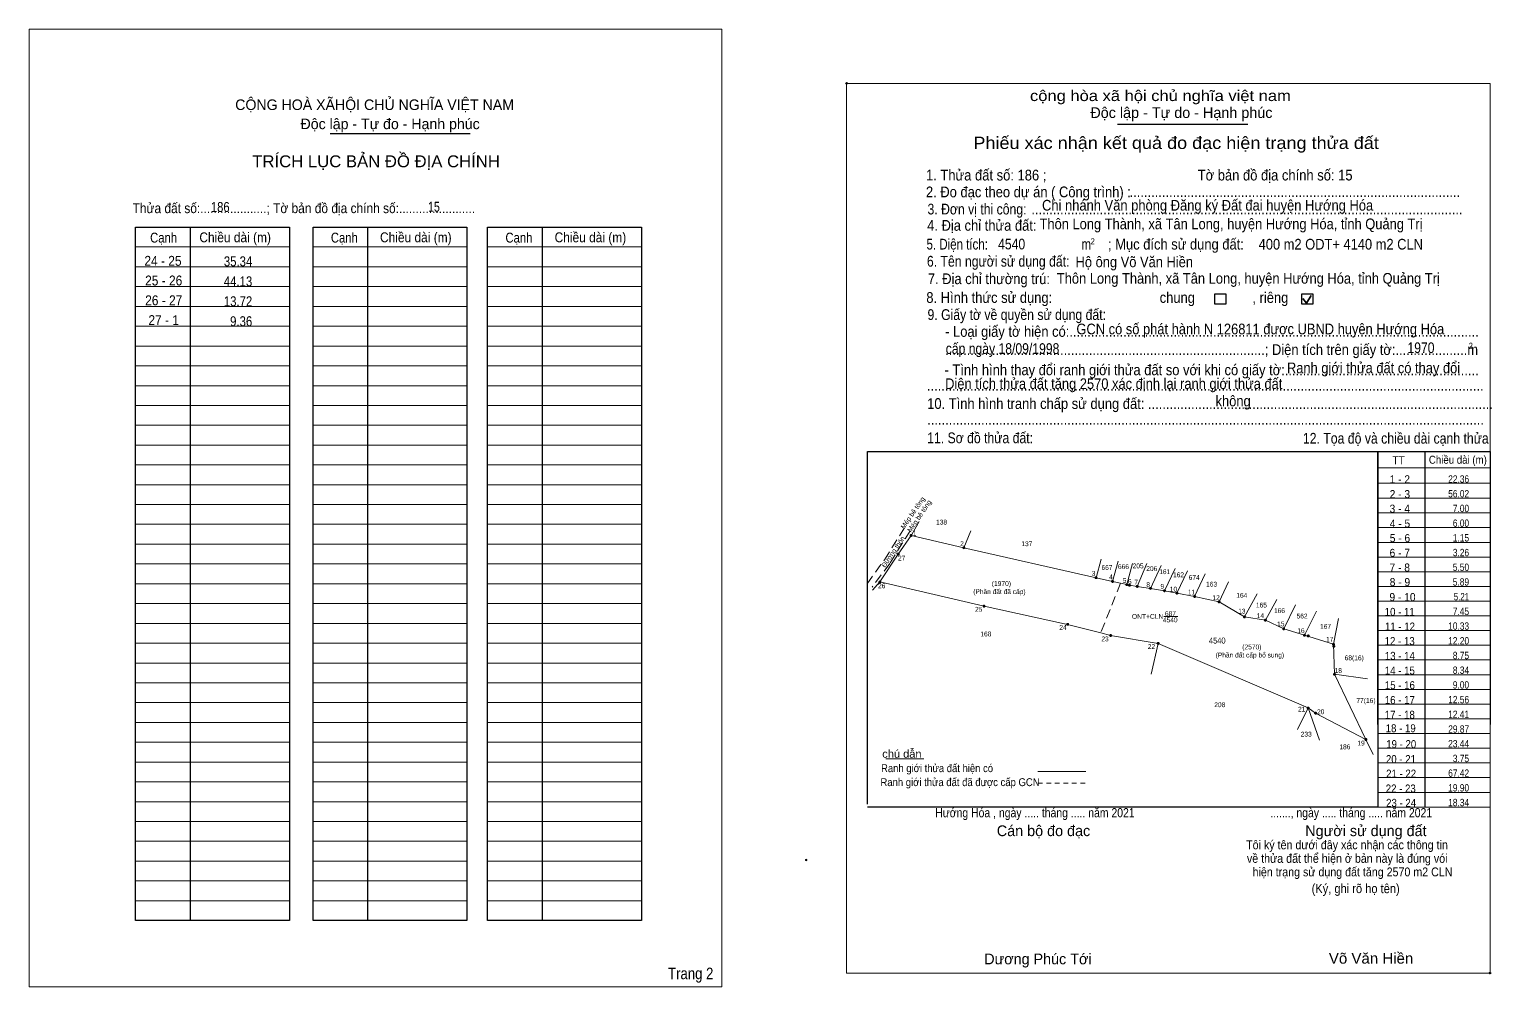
# Model space of a CAD drawing. Header units: metres. Extents: x 543450 to 544571, y 1834576 to 1834971.
# Drawn here: x 543450 to 544054, y 1834576 to 1834971 of the extents above; entities that cross this region are included whole.
import ezdxf
from ezdxf.enums import TextEntityAlignment as Align

# ---------------------------------------------------------------- set-up
doc = ezdxf.new("R2010")
doc.units = ezdxf.units.M
doc.header["$LTSCALE"] = 1.3
doc.header["$PDMODE"] = 32
doc.header["$PDSIZE"] = 0.65
doc.linetypes.add('MEDIUM_DASHED', pattern=[4.5, 3, -1.5])
doc.linetypes.add('SHORT_DASHED', pattern=[2.7, 1.5, -1.2])
for name, color, linetype, lineweight in [('1', 7, 'Continuous', 13), ('10', 7, 'Continuous', 13), ('13', 7, 'Continuous', 13), ('17', 7, 'Continuous', 13), ('2', 7, 'Continuous', 25), ('22', 7, 'MEDIUM_DASHED', 13), ('23', 7, 'Continuous', 13), ('30', 7, 'Continuous', 13), ('4', 7, 'Continuous', 13), ('6', 7, 'Continuous', 13), ('63', 7, 'Continuous', 13)]:
    doc.layers.add(name, color=color, linetype=linetype, lineweight=lineweight)

msp = doc.modelspace()

# ---------------------------------------------------------------- hatches: boundary and pattern name
at = {"layer": '10'}
for points in [[(543814.08, 1834762.26, 1), (543813.28, 1834762.26, 1)], [(543808.8, 1834754.53, 1), (543808, 1834754.53, 1)], [(543835.87, 1834757.23, 1), (543835.07, 1834757.23, 1)], [(543801.25, 1834743.08, 1), (543800.45, 1834743.08, 1)], [(543890.5, 1834744.85, 1), (543889.7, 1834744.85, 1)], [(543897.33, 1834743.3, 1), (543896.53, 1834743.3, 1)], [(543903.18, 1834741.97, 1), (543902.38, 1834741.97, 1)], [(543904.3, 1834741.72, 1), (543903.5, 1834741.72, 1)], [(543907.52, 1834741.24, 1), (543906.72, 1834741.24, 1)], [(543912.96, 1834740.43, 1), (543912.16, 1834740.43, 1)], [(543918.77, 1834739.45, 1), (543917.97, 1834739.45, 1)], [(543923.89, 1834738.49, 1), (543923.09, 1834738.49, 1)], [(543931.21, 1834737.11, 1), (543930.41, 1834737.11, 1)], [(543941.3, 1834734.89, 1), (543940.5, 1834734.89, 1)], [(543844.23, 1834733.07, 1), (543843.43, 1834733.07, 1)], [(543951.79, 1834728.66, 1), (543950.99, 1834728.66, 1)], [(543878.77, 1834725.57, 1), (543877.97, 1834725.57, 1)], [(543960.43, 1834727.29, 1), (543959.63, 1834727.29, 1)], [(543967.98, 1834723.74, 1), (543967.18, 1834723.74, 1)], [(543896.52, 1834720.97, 1), (543895.72, 1834720.97, 1)], [(543916.15, 1834717.68, 1), (543915.35, 1834717.68, 1)], [(543976.57, 1834721.06, 1), (543975.77, 1834721.06, 1)], [(543978.11, 1834720.8, 1), (543977.31, 1834720.8, 1)], [(543988.56, 1834717.32, 1), (543987.76, 1834717.32, 1)], [(543988.71, 1834716.5, 1), (543987.91, 1834716.5, 1)], [(543988.98, 1834704.92, 1), (543988.18, 1834704.92, 1)], [(543978.08, 1834691.02, 1), (543977.28, 1834691.02, 1)], [(543981.15, 1834688.87, 1), (543980.35, 1834688.87, 1)], [(544001.92, 1834678, 1), (544001.12, 1834678, 1)]]:
    msp.add_hatch(color=256, dxfattribs=at).paths.add_polyline_path(points)

# ---------------------------------------------------------------- linework, layer by layer
at = {"layer": '1'}
for p, q in [((543817.09, 1834768.02), (543814, 1834762.72)), ((543835.47, 1834757.23), (543838.34, 1834764.14)), ((543892.18, 1834752.46), (543890.1, 1834744.85)), ((543899.22, 1834751.71), (543896.93, 1834743.3)), ((543905.15, 1834750.64), (543902.78, 1834741.97)), ((543911.06, 1834750.76), (543907.12, 1834741.24)), ((543912.56, 1834740.43), (543916.93, 1834749.92)), ((543918.37, 1834739.45), (543922.78, 1834748.66)), ((543923.49, 1834738.49), (543927.87, 1834747.64)), ((543930.81, 1834737.11), (543935.1, 1834746.39)), ((543940.9, 1834734.89), (543944.85, 1834743.07)), ((543951.39, 1834728.66), (543956.58, 1834738.21)), ((543960.03, 1834727.29), (543964.69, 1834735.88)), ((543967.58, 1834723.74), (543972.43, 1834733.61)), ((543976.17, 1834721.06), (543981.09, 1834730.98)), ((543988.16, 1834717.32), (543990.15, 1834727.93)), ((543912.8, 1834705.02), (543915.75, 1834717.68)), ((543988.58, 1834704.92), (544002.24, 1834703.05)), ((543973.32, 1834682.11), (543977.68, 1834691.02)), ((543977.68, 1834691.02), (543982.33, 1834677.72))]:
    msp.add_line(p, q, dxfattribs=at)
at = {"layer": '10'}
for p, q in [((543813.68, 1834762.26), (543808.4, 1834754.53)), ((543835.47, 1834757.23), (543813.68, 1834762.26)), ((543808.4, 1834754.53), (543800.85, 1834743.08)), ((543890.1, 1834744.85), (543835.47, 1834757.23)), ((543800.85, 1834743.08), (543843.83, 1834733.07)), ((543896.93, 1834743.3), (543890.1, 1834744.85)), ((543900.2, 1834742.56), (543896.93, 1834743.3)), ((543902.78, 1834741.97), (543900.2, 1834742.56)), ((543903.9, 1834741.72), (543902.78, 1834741.97)), ((543907.12, 1834741.24), (543903.9, 1834741.72)), ((543912.56, 1834740.43), (543907.12, 1834741.24)), ((543918.37, 1834739.45), (543912.56, 1834740.43)), ((543923.49, 1834738.49), (543918.37, 1834739.45)), ((543930.81, 1834737.11), (543923.49, 1834738.49)), ((543940.9, 1834734.89), (543930.81, 1834737.11)), ((543951.39, 1834728.66), (543940.9, 1834734.89)), ((543843.83, 1834733.07), (543878.37, 1834725.57)), ((543878.37, 1834725.57), (543892.01, 1834722.04)), ((543960.03, 1834727.29), (543951.39, 1834728.66)), ((543967.58, 1834723.74), (543960.03, 1834727.29)), ((543976.17, 1834721.06), (543967.58, 1834723.74)), ((543892.01, 1834722.04), (543896.12, 1834720.97)), ((543896.12, 1834720.97), (543915.75, 1834717.68)), ((543915.75, 1834717.68), (543977.68, 1834691.02)), ((543988.16, 1834717.32), (543976.17, 1834721.06)), ((543988.58, 1834704.92), (543988.16, 1834717.32)), ((544001.52, 1834678), (543988.58, 1834704.92)), ((543977.68, 1834691.02), (543980.75, 1834688.87)), ((543980.75, 1834688.87), (544001.52, 1834678))]:
    msp.add_line(p, q, dxfattribs=at)
at = {"layer": '10', "linetype": 'MEDIUM_DASHED'}
msp.add_line((543900.2, 1834742.56), (543892.01, 1834722.04), dxfattribs=at)
at = {"layer": '10'}
msp.add_lwpolyline([(543940.9, 1834734.89), (543940.9, 1834734.89), (543940.91, 1834734.89)], dxfattribs=at)
at = {"layer": '10', "linetype": 'MEDIUM_DASHED'}
for centre in [(543813.68, 1834762.26), (543808.4, 1834754.53), (543835.47, 1834757.23), (543800.85, 1834743.08), (543890.1, 1834744.85), (543896.93, 1834743.3), (543902.78, 1834741.97), (543903.9, 1834741.72), (543907.12, 1834741.24), (543912.56, 1834740.43), (543918.37, 1834739.45), (543923.49, 1834738.49), (543930.81, 1834737.11), (543940.9, 1834734.89), (543843.83, 1834733.07), (543951.39, 1834728.66), (543878.37, 1834725.57), (543960.03, 1834727.29), (543967.58, 1834723.74), (543896.12, 1834720.97), (543915.75, 1834717.68), (543976.17, 1834721.06), (543977.71, 1834720.8), (543988.16, 1834717.32), (543988.31, 1834716.5), (543988.58, 1834704.92), (543977.68, 1834691.02), (543980.75, 1834688.87), (544001.52, 1834678)]:
    msp.add_circle(centre, 0.4, dxfattribs=at)
at = {"layer": '10'}
for p in [(543930.81, 1834737.11), (543878.37, 1834725.57), (544001.52, 1834678)]:
    msp.add_point(p, dxfattribs=at)
at = {"layer": '13'}
msp.add_line((543918.09, 1834728.75), (543923.82, 1834728.75), dxfattribs=at)
at = {"layer": '17'}
msp.add_line((543803.26, 1834670.03), (543818.93, 1834670.03), dxfattribs=at)
at = {"layer": '2'}
for p, q in [((543898.99, 1834932.19), (543952.73, 1834932.19)), ((543795.72, 1834796.91), (544006.52, 1834796.91)), ((543795.72, 1834651.29), (543795.72, 1834796.91)), ((544006.52, 1834796.91), (544006.52, 1834650.1)), ((544006.52, 1834650.1), (543795.72, 1834650.1))]:
    msp.add_line(p, q, dxfattribs=at)
at = {"layer": '2', "lineweight": 35}
for p, q in [((543975.55, 1834860.16), (543977.06, 1834858.19)), ((543977.06, 1834858.19), (543978.9, 1834861.48))]:
    msp.add_line(p, q, dxfattribs=at)
at = {"layer": '2', "lineweight": 13}
msp.add_lwpolyline([(543787.07, 1834949.04), (544052.8, 1834949.04), (544052.8, 1834581.5), (543787.07, 1834581.5)], close=True, dxfattribs=at)
at = {"layer": '2'}
for points in [[(543939.12, 1834862.05), (543943.68, 1834862.05), (543943.68, 1834857.8), (543939.12, 1834857.8)], [(543975.02, 1834862.05), (543979.59, 1834862.05), (543979.59, 1834857.8), (543975.02, 1834857.8)]]:
    msp.add_lwpolyline(points, close=True, dxfattribs=at)
for p in [(543787.07, 1834949.04), (544052.8, 1834581.5)]:
    msp.add_point(p, dxfattribs=at)
at = {"layer": '22'}
for points in [[(543795.52, 1834742.37), (543802.7, 1834752.22), (543811.07, 1834765.58)], [(543813.28, 1834764.21), (543804.92, 1834750.64), (543797.57, 1834740.93)]]:
    msp.add_lwpolyline(points, dxfattribs=at)
at = {"layer": '23'}
for p, q in [((543813.68, 1834762.26), (543814, 1834762.72)), ((543800.75, 1834742.93), (543800.85, 1834743.08))]:
    msp.add_line(p, q, dxfattribs=at)
at = {"layer": '30', "lineweight": 25}
for p, q in [((543573.79, 1834928.37), (543631.63, 1834928.37)), ((543515.96, 1834889.65), (543515.96, 1834603.2)), ((543589.23, 1834889.65), (543589.23, 1834603.2)), ((543661.35, 1834889.65), (543661.35, 1834603.2)), ((544006.52, 1834684.22), (544006.52, 1834796.91)), ((544025.86, 1834796.91), (544025.86, 1834650.1))]:
    msp.add_line(p, q, dxfattribs=at)
at = {"layer": '30'}
for p, q in [((543493.45, 1834881.46), (543557.01, 1834881.46)), ((543566.72, 1834881.46), (543630.28, 1834881.46)), ((543638.84, 1834881.46), (543702.4, 1834881.46)), ((543493.45, 1834873.28), (543557.01, 1834873.28)), ((543566.72, 1834873.28), (543630.28, 1834873.28)), ((543638.84, 1834873.28), (543702.4, 1834873.28)), ((543493.45, 1834865.09), (543557.01, 1834865.09)), ((543566.72, 1834865.09), (543630.28, 1834865.09)), ((543638.84, 1834865.09), (543702.4, 1834865.09)), ((543493.45, 1834856.91), (543557.01, 1834856.91)), ((543566.72, 1834856.91), (543630.28, 1834856.91)), ((543638.84, 1834856.91), (543702.4, 1834856.91)), ((543493.45, 1834848.73), (543557.01, 1834848.73)), ((543566.72, 1834848.73), (543630.28, 1834848.73)), ((543638.84, 1834848.73), (543702.4, 1834848.73)), ((543493.45, 1834840.54), (543557.01, 1834840.54)), ((543566.72, 1834840.54), (543630.28, 1834840.54)), ((543638.84, 1834840.54), (543702.4, 1834840.54)), ((543493.45, 1834832.36), (543557.01, 1834832.36)), ((543566.72, 1834832.36), (543630.28, 1834832.36)), ((543638.84, 1834832.36), (543702.4, 1834832.36)), ((543493.45, 1834824.17), (543557.01, 1834824.17)), ((543566.72, 1834824.17), (543630.28, 1834824.17)), ((543638.84, 1834824.17), (543702.4, 1834824.17)), ((543493.45, 1834815.99), (543557.01, 1834815.99)), ((543566.72, 1834815.99), (543630.28, 1834815.99)), ((543638.84, 1834815.99), (543702.4, 1834815.99)), ((543493.45, 1834807.81), (543557.01, 1834807.81)), ((543566.72, 1834807.81), (543630.28, 1834807.81)), ((543638.84, 1834807.81), (543702.4, 1834807.81)), ((543493.45, 1834799.62), (543557.01, 1834799.62)), ((543566.72, 1834799.62), (543630.28, 1834799.62)), ((543638.84, 1834799.62), (543702.4, 1834799.62)), ((543493.45, 1834791.44), (543557.01, 1834791.44)), ((543566.72, 1834791.44), (543630.28, 1834791.44)), ((543638.84, 1834791.44), (543702.4, 1834791.44)), ((544006.52, 1834790.28), (544052.8, 1834790.28)), ((543493.45, 1834783.25), (543557.01, 1834783.25)), ((543566.72, 1834783.25), (543630.28, 1834783.25)), ((543638.84, 1834783.25), (543702.4, 1834783.25)), ((544006.52, 1834783.84), (544052.8, 1834783.84)), ((544006.4, 1834777.65), (544052.68, 1834777.65)), ((543493.45, 1834775.07), (543557.01, 1834775.07)), ((543566.72, 1834775.07), (543630.28, 1834775.07)), ((543638.84, 1834775.07), (543702.4, 1834775.07)), ((544006.52, 1834771.61), (544052.8, 1834771.61)), ((543493.45, 1834766.89), (543557.01, 1834766.89)), ((543566.72, 1834766.89), (543630.28, 1834766.89)), ((543638.84, 1834766.89), (543702.4, 1834766.89)), ((544006.52, 1834765.52), (544052.8, 1834765.52)), ((544006.52, 1834759.45), (544052.8, 1834759.45)), ((543493.45, 1834758.7), (543557.01, 1834758.7)), ((543566.72, 1834758.7), (543630.28, 1834758.7)), ((543638.84, 1834758.7), (543702.4, 1834758.7)), ((544006.52, 1834753.37), (544052.8, 1834753.37)), ((543493.45, 1834750.52), (543557.01, 1834750.52)), ((543566.72, 1834750.52), (543630.28, 1834750.52)), ((543638.84, 1834750.52), (543702.4, 1834750.52)), ((544006.52, 1834747.3), (544052.8, 1834747.3)), ((543493.45, 1834742.33), (543557.01, 1834742.33)), ((543566.72, 1834742.33), (543630.28, 1834742.33)), ((543638.84, 1834742.33), (543702.4, 1834742.33)), ((544006.52, 1834741.22), (544052.8, 1834741.22)), ((544006.52, 1834735.15), (544052.8, 1834735.15)), ((543493.45, 1834734.15), (543557.01, 1834734.15)), ((543566.72, 1834734.15), (543630.28, 1834734.15)), ((543638.84, 1834734.15), (543702.4, 1834734.15)), ((544006.52, 1834729.07), (544052.8, 1834729.07)), ((543493.45, 1834725.96), (543557.01, 1834725.96)), ((543566.72, 1834725.96), (543630.28, 1834725.96)), ((543638.84, 1834725.96), (543702.4, 1834725.96)), ((544006.52, 1834723), (544052.8, 1834723)), ((543493.45, 1834717.78), (543557.01, 1834717.78)), ((543566.72, 1834717.78), (543630.28, 1834717.78)), ((543638.84, 1834717.78), (543702.4, 1834717.78)), ((544006.52, 1834716.92), (544052.8, 1834716.92)), ((544006.52, 1834710.85), (544052.8, 1834710.85)), ((543493.45, 1834709.6), (543557.01, 1834709.6)), ((543566.72, 1834709.6), (543630.28, 1834709.6)), ((543638.84, 1834709.6), (543702.4, 1834709.6)), ((544006.52, 1834704.77), (544052.8, 1834704.77)), ((543493.45, 1834701.41), (543557.01, 1834701.41)), ((543566.72, 1834701.41), (543630.28, 1834701.41)), ((543638.84, 1834701.41), (543702.4, 1834701.41)), ((544006.52, 1834698.7), (544052.8, 1834698.7)), ((543493.45, 1834693.23), (543557.01, 1834693.23)), ((543566.72, 1834693.23), (543630.28, 1834693.23)), ((543638.84, 1834693.23), (543702.4, 1834693.23)), ((544006.52, 1834692.62), (544052.8, 1834692.62)), ((544006.52, 1834686.55), (544052.8, 1834686.55)), ((543493.45, 1834685.04), (543557.01, 1834685.04)), ((543566.72, 1834685.04), (543630.28, 1834685.04)), ((543638.84, 1834685.04), (543702.4, 1834685.04)), ((544006.52, 1834680.47), (544052.8, 1834680.47)), ((543493.45, 1834676.86), (543557.01, 1834676.86)), ((543566.72, 1834676.86), (543630.28, 1834676.86)), ((543638.84, 1834676.86), (543702.4, 1834676.86)), ((544006.52, 1834674.4), (544052.8, 1834674.4)), ((544006.52, 1834674.37), (544052.8, 1834674.37)), ((543493.45, 1834668.68), (543557.01, 1834668.68)), ((543566.72, 1834668.68), (543630.28, 1834668.68)), ((543638.84, 1834668.68), (543702.4, 1834668.68)), ((544006.52, 1834668.32), (544052.8, 1834668.32)), ((544006.52, 1834662.25), (544052.8, 1834662.25)), ((543493.45, 1834660.49), (543557.01, 1834660.49)), ((543566.72, 1834660.49), (543630.28, 1834660.49)), ((543638.84, 1834660.49), (543702.4, 1834660.49)), ((543493.45, 1834652.31), (543557.01, 1834652.31)), ((543566.72, 1834652.31), (543630.28, 1834652.31)), ((543638.84, 1834652.31), (543702.4, 1834652.31)), ((544006.52, 1834656.17), (544052.8, 1834656.17)), ((543493.45, 1834644.12), (543557.01, 1834644.12)), ((543566.72, 1834644.12), (543630.28, 1834644.12)), ((543638.84, 1834644.12), (543702.4, 1834644.12)), ((544006.52, 1834650.1), (544052.8, 1834650.1)), ((543493.45, 1834635.94), (543557.01, 1834635.94)), ((543566.72, 1834635.94), (543630.28, 1834635.94)), ((543638.84, 1834635.94), (543702.4, 1834635.94)), ((543493.45, 1834627.75), (543557.01, 1834627.75)), ((543566.72, 1834627.75), (543630.28, 1834627.75)), ((543638.84, 1834627.75), (543702.4, 1834627.75)), ((543493.45, 1834619.57), (543557.01, 1834619.57)), ((543566.72, 1834619.57), (543630.28, 1834619.57)), ((543638.84, 1834619.57), (543702.4, 1834619.57)), ((543493.45, 1834611.39), (543557.01, 1834611.39)), ((543566.72, 1834611.39), (543630.28, 1834611.39)), ((543638.84, 1834611.39), (543702.4, 1834611.39))]:
    msp.add_line(p, q, dxfattribs=at)
at = {"layer": '30', "lineweight": 25}
for points in [[(543493.45, 1834889.65), (543557.01, 1834889.65), (543557.01, 1834603.2), (543493.45, 1834603.2)], [(543566.72, 1834889.65), (543630.28, 1834889.65), (543630.28, 1834603.2), (543566.72, 1834603.2)], [(543638.84, 1834889.65), (543702.4, 1834889.65), (543702.4, 1834603.2), (543638.84, 1834603.2)]]:
    msp.add_lwpolyline(points, close=True, dxfattribs=at)
msp.add_lwpolyline([(544006.52, 1834796.91), (544052.8, 1834796.91), (544052.8, 1834684.22)], dxfattribs=at)
at = {"layer": '4'}
msp.add_lwpolyline([(543449.54, 1834971.42), (543735.54, 1834971.42), (543735.54, 1834575.85), (543449.54, 1834575.85)], close=True, dxfattribs=at)
at = {"layer": '6'}
msp.add_line((543866.09, 1834664.73), (543885.88, 1834664.73), dxfattribs=at)
at = {"layer": '6', "linetype": 'SHORT_DASHED'}
msp.add_line((543866.09, 1834659.9), (543885.88, 1834659.9), dxfattribs=at)
at = {"layer": '6'}
msp.add_point((543770.38, 1834628.26), dxfattribs=at)
at = {"layer": '63'}
for p, q in [((543800.84, 1834743.08), (543797.84, 1834739.75)), ((544001.52, 1834678), (544004.52, 1834671.77))]:
    msp.add_line(p, q, dxfattribs=at)

# ---------------------------------------------------------------- texts
at = {"layer": '1'}
for s, height, width, p in [('138', 2, 0.85, (543826.3, 1834766.8)), ('137', 2, 0.85, (543861.52, 1834757.87)), ('667', 2, 0.85, (543894.61, 1834748.06)), ('666', 2, 0.85, (543901.4, 1834748.42)), ('205', 2, 0.85, (543907.465, 1834748.72)), ('206', 2, 0.85, (543913.1, 1834747.6)), ('161', 2, 0.8, (543918.445, 1834746.31)), ('162', 2, 0.85, (543924.15, 1834745.03)), ('674', 2, 0.85, (543930.625, 1834743.91)), ('163', 2, 0.85, (543937.82, 1834741.17)), ('164', 2, 0.85, (543950.275, 1834736.54)), ('165', 2, 0.85, (543958.385, 1834732.53)), ('166', 2, 0.85, (543965.85, 1834730.24)), ('562', 2, 0.85, (543975.17, 1834727.99)), ('4540', 2, 0.85, (543920.73, 1834726.41)), ('167', 2, 0.85, (543984.9, 1834723.73)), ('4540', 2.5, 0.85, (543940.145, 1834717.63)), ('68(16)', 2, 0.9, (543996.715, 1834710.73)), ('77(16)', 2, 0.9, (544001.565, 1834693.08))]:
    msp.add_text(s, height=height, dxfattribs=dict(at, width=width)).set_placement(p, align=Align.CENTER)
at = {"layer": '10'}
for s, width, p in [('186', 0.85, (543524.54, 1834895.95)), ('15', 0.8, (543614.24, 1834896.03))]:
    msp.add_text(s, height=4.09, dxfattribs=dict(at, width=width)).set_placement(p)
for s, height, width, p in [('24 - 25', 4.095, 0.9, (543504.76, 1834873.69)), ('25 - 26', 4.095, 0.9, (543505.065, 1834865.57)), ('26 - 27', 4.095, 0.9, (543505.08, 1834857.39)), ('27 - 1', 4.095, 0.9, (543505.055, 1834849.2)), ('1 - 2', 3.314, 0.95, (544015.54, 1834783.84)), ('2 - 3', 3.314, 0.95, (544015.57, 1834777.71)), ('3 - 4', 3.314, 0.95, (544015.52, 1834771.69)), ('4 - 5', 3.314, 0.95, (544015.605, 1834765.57)), ('5 - 6', 3.314, 0.95, (544015.605, 1834759.54)), ('6 - 7', 3.314, 0.95, (544015.53, 1834753.46)), ('7 - 8', 3.314, 0.95, (544015.51, 1834747.39)), ('(1970)', 2, 0.9, (543851.005, 1834741.42)), ('8 - 9', 3.314, 0.95, (544015.585, 1834741.37)), ('(Phần đất đã cấp)', 2, 0.85, (543850.195, 1834738.08)), ('9 - 10', 3.314, 0.95, (544016.65, 1834735.18)), ('10 - 11', 3.314, 0.9, (544015.5, 1834729.07)), ('11 - 12', 3.314, 0.9, (544015.6, 1834722.99)), ('(2570)', 2, 0.9, (543954.435, 1834715.22)), ('12 - 13', 3.314, 0.9, (544015.475, 1834717.01)), ('(Phần đất cấp bổ sung)', 2, 0.85, (543953.63, 1834711.88)), ('13 - 14', 3.314, 0.9, (544015.565, 1834710.88)), ('14 - 15', 3.314, 0.9, (544015.545, 1834704.82)), ('15 - 16', 3.314, 0.9, (544015.565, 1834698.78)), ('16 - 17', 3.314, 0.9, (544015.545, 1834692.66)), ('17 - 18', 3.305, 0.9, (544015.54, 1834686.58)), ('18 - 19', 3.305, 0.9, (544015.915, 1834680.99)), ('19 - 20', 3.305, 0.9, (544016.12, 1834674.44)), ('20 - 21', 3.305, 0.9, (544016, 1834668.25)), ('21 - 22', 3.305, 0.9, (544016.085, 1834662.26)), ('22 - 23', 3.305, 0.9, (544015.93, 1834656.1)), ('23 - 24', 3.305, 0.9, (544016.08, 1834650.17))]:
    msp.add_text(s, height=height, dxfattribs=dict(at, width=width)).set_placement(p, align=Align.CENTER)
at = {"layer": '13', "width": 0.85}
for s, p in [('687', (543920.82, 1834729)), ('186', (543992.85, 1834673.95))]:
    msp.add_text(s, height=2, dxfattribs=at).set_placement(p, align=Align.CENTER)
at = {"layer": '2'}
for s, height, width, p in [('cộng hòa xã hội chủ nghĩa việt nam', 4.436, 1.15, (543862.82, 1834941.75)), ('1. Thửa đất số: 186 ;                                          Tờ bản đồ địa chính số: 15', 4.45, 0.9, (543819.85, 1834908.94)), ('2. Đo đạc theo dự án ( Công trình) : ', 4.438, 0.9, (543819.85, 1834902)), ('3. Đơn vị thi công:', 4.438, 0.85, (543820.49, 1834894.9)), ('Chi nhánh Văn phòng Đăng ký Đất đai huyện Hướng Hóa', 4.435, 0.9, (543867.79, 1834896.49)), ('............................................................................................', 4.438, 0.9, (543903.93, 1834902.14)), ('4. Địa chỉ thửa đất:', 4.438, 0.9, (543820.36, 1834888.17)), ('........................................................................................................................', 4.438, 0.9, (543863.37, 1834894.9)), ('Thôn Long Thành, xã Tân Long, huyện Hướng Hóa, tỉnh Quảng Trị', 4.42, 0.9, (543866.76, 1834888.8)), ('5. Diện tích:', 4.438, 0.8, (543820.1, 1834880.41)), ('4540', 4.42, 0.85, (543849.65, 1834880.47)), ('m', 4.436, 0.8, (543884.06, 1834880.41)), ('2', 2.534, 0.8, (543887.85, 1834882.54)), ('; Mục đích sử dụng đất:', 4.436, 0.9, (543895.04, 1834880.41)), ('400 m2 ODT+ 4140 m2 CLN', 4.42, 0.9, (543957.24, 1834880.4)), ('6. Tên người sử dụng đất:', 4.438, 0.85, (543820.25, 1834873.35)), ('Hộ ông Võ Văn Hiền', 4.42, 0.9, (543881.63, 1834873.11)), ('7. Địa chỉ thường trú:', 4.438, 0.9, (543820.63, 1834866.12)), ('Thôn Long Thành, xã Tân Long, huyện Hướng Hóa, tỉnh Quảng Trị', 4.42, 0.9, (543873.9, 1834866.3)), ('8. Hình thức sử dụng:', 4.438, 0.9, (543820, 1834858.38)), ('chung                , riêng', 4.436, 0.9, (543916.38, 1834858.38)), ('9. Giấy tờ về quyền sử dụng đất:', 4.438, 0.85, (543820.49, 1834851.31)), ('GCN có số phát hành N 126811 được UBND huyện Hướng Hóa ', 4.42, 0.9, (543881.99, 1834845.38)), ('     - Loại giấy tờ hiện có:..................................................................................................................', 4.436, 0.9, (543820.36, 1834844.35)), ('cấp ngày 18/09/1998', 4.42, 0.85, (543828.02, 1834837.29)), ('     .........................................................................................; Diện tích trên giấy tờ:....................m', 4.436, 0.9, (543820.36, 1834836.85)), ('1970', 4.42, 0.85, (544018.68, 1834837.63)), ('2', 2.534, 0.8, (544044, 1834839.35)), ('     - Tình hình thay đổi ranh giới thửa đất so với khi có giấy tờ:......................................................', 4.436, 0.9, (543820.11, 1834828.49)), ('Ranh giới thửa đất có thay đổi', 4.42, 0.9, (543968.93, 1834829.32)), ('Diện tích thửa đất tăng 2570 xác định lại ranh giới thửa đất', 4.42, 0.9, (543827.78, 1834822.78)), ('...........................................................................................................................................................', 4.436, 0.9, (543820.25, 1834822.05)), ('10. Tình hình tranh chấp sử dụng đất: ................................................................................................', 4.438, 0.9, (543820.36, 1834814.56)), ('không', 4.436, 0.9, (543939.42, 1834815.63)), ('...........................................................................................................................................................', 4.436, 0.9, (543820.36, 1834808)), ('11. Sơ đồ thửa đất:', 4.438, 0.85, (543820.36, 1834800.4)), ('12. Tọa độ và chiều dài cạnh thửa', 4.447, 0.85, (543975.52, 1834800.22)), ('Hướng Hóa , ngày ..... tháng ..... năm 2021', 3.791, 0.85, (543823.67, 1834645.86)), ('......., ngày ..... tháng ..... năm 2021', 3.791, 0.85, (543962.06, 1834645.86)), ('(Ký, ghi rõ họ tên)', 3.802, 0.9, (543979.12, 1834614.53)), ('Võ Văn Hiền', 4.42, 1.05, (543986.24, 1834585.39))]:
    msp.add_text(s, height=height, dxfattribs=dict(at, width=width)).set_placement(p)
for s, height, p in [('Độc lập - Tự do - Hạnh phúc', 4.436, (543887.75, 1834934.75)), ('Cán bộ đo đạc', 4.436, (543849.11, 1834638.08)), ('Người sử dụng đất', 4.436, (543976.5, 1834638.08)), ('Dương Phúc Tới', 4.43, (543843.92, 1834585.12))]:
    msp.add_text(s, height=height, dxfattribs=at).set_placement(p)
for s, height, width, p in [('Phiếu xác nhận kết quả đo đạc hiện trạng thửa đất', 5.068, 1.1, (543923.16, 1834921.95)), ('168', 2, 0.85, (543844.6, 1834720.59)), ('208', 2, 0.85, (543941.18, 1834691.36)), ('233', 2, 0.85, (543976.9, 1834679.21)), ('Tôi ký tên dưới đây xác nhận các thông tin', 3.664, 0.9, (543993.73, 1834632.65)), ('về thửa đất thể hiện ở bản này là đúng vói', 3.664, 0.9, (543993.815, 1834627.05)), ('hiện trạng sử dụng đất tăng 2570 m2 CLN', 3.66, 0.9, (543996.005, 1834621.46))]:
    msp.add_text(s, height=height, dxfattribs=dict(at, width=width)).set_placement(p, align=Align.CENTER)
at = {"layer": '2', "width": 0.95}
msp.add_text('ONT+CLN', height=2, dxfattribs=at).set_placement((543917.87, 1834727.85), align=Align.RIGHT)
at = {"layer": '2'}
msp.add_text('.', height=1.268, dxfattribs=at).set_placement((544052.753, 1834580.8), align=Align.CENTER)
at = {"layer": '30'}
for s, p in [('CỘNG HOÀ XÃHỘI CHỦ NGHĨA VIỆT NAM', (543534.6, 1834938.05)), ('Độc lập - Tự đo - Hạnh phúc', (543561.58, 1834930.14))]:
    msp.add_text(s, height=4.365, dxfattribs=at).set_placement(p)
at = {"layer": '30', "width": 1.05}
msp.add_text('TRÍCH LỤC BẢN ĐỒ ĐỊA CHÍNH', height=4.91, dxfattribs=at).set_placement((543592.77, 1834914.41), align=Align.CENTER)
at = {"layer": '30'}
for s, height, width, p in [('Thửa đất số:....................; Tờ bản đồ địa chính số:.......................', 4.092, 0.9, (543492.22, 1834895.45)), ('Cạnh', 4.092, 0.85, (543499.46, 1834883.27)), ('Chiều dài (m)', 4.092, 0.9, (543519.8, 1834883.41)), ('Cạnh', 4.092, 0.85, (543574.1, 1834883.27)), ('Chiều dài (m)', 4.092, 0.9, (543594.4, 1834883.41)), ('Cạnh', 4.092, 0.85, (543646.2, 1834883.27)), ('Chiều dài (m)', 4.092, 0.9, (543666.51, 1834883.41)), ('Chiều dài (m)', 3.314, 0.9, (544027.54, 1834791.92)), ('TT', 3.305, 0.95, (544012.46, 1834791.72)), ('Trang 2', 4.774, 0.85, (543713.36, 1834578.97))]:
    msp.add_text(s, height=height, dxfattribs=dict(at, width=width)).set_placement(p)
at = {"layer": '6'}
for s, height, width, p in [('chú dẫn', 3.248, 1.05, (543801.8, 1834670.46)), ('Ranh giới thửa đất đã được cấp GCN', 3.256, 0.9, (543801.06, 1834658.74)), ('Ranh giới thửa đất hiện có ', 3.248, 0.9, (543801.31, 1834664.52))]:
    msp.add_text(s, height=height, dxfattribs=dict(at, width=width)).set_placement(p)
at = {"layer": '63'}
for s, height, width, p in [('35.34', 4.125, 0.85, (543541.64, 1834873.47)), ('44.13', 4.125, 0.85, (543541.63, 1834865.22)), ('13.72', 4.125, 0.85, (543541.63, 1834856.97)), ('9.36', 4.125, 0.85, (543541.62, 1834848.72)), ('22.36', 3.037, 0.85, (544044.16, 1834784.09)), ('56.02', 3.037, 0.85, (544044.16, 1834778.01)), ('7.00', 3.037, 0.85, (544044.15, 1834771.94)), ('6.00', 3.037, 0.85, (544044.15, 1834765.86)), (' 1', 2, 0.75, (543815.91, 1834762.26)), (' 2', 2, 0.85, (543835.5, 1834757.9)), ('1.15', 3.037, 0.85, (544044.14, 1834759.79)), (' 27', 2, 0.85, (543811.33, 1834751.94)), ('3.26', 3.037, 0.85, (544044.15, 1834753.71)), (' 3', 2, 0.8, (543889.81, 1834745.63)), ('5.50', 3.037, 0.85, (544044.15, 1834747.64)), (' 26', 2, 0.85, (543803.1, 1834740.5)), (' 4', 2, 0.85, (543897.01, 1834744.18)), (' 5', 2, 0.8, (543902.63, 1834742.67)), (' 6', 2, 0.85, (543904.8, 1834742.24)), (' 7', 2, 0.8, (543907.4, 1834742.02)), (' 8', 2, 0.8, (543912.35, 1834741)), (' 9', 2, 0.85, (543918.21, 1834740.25)), (' 10', 2, 0.85, (543923.59, 1834739.09)), ('5.89', 3.037, 0.85, (544044.14, 1834741.56)), (' 11', 2, 0.8, (543930.99, 1834737.91)), (' 12', 2, 0.85, (543941.19, 1834735.59)), ('5.21', 3.037, 0.8, (544044.15, 1834735.49)), (' 25', 2, 0.85, (543843.15, 1834730.79)), (' 13', 2, 0.8, (543951.78, 1834730.03)), (' 14', 2, 0.85, (543959.46, 1834728.14)), ('7.45', 3.037, 0.85, (544044.14, 1834729.41)), (' 24', 2, 0.85, (543877.96, 1834723.3)), (' 15', 2, 0.85, (543967.91, 1834724.74)), (' 16', 2, 0.85, (543976.22, 1834721.96)), ('10.33', 3.037, 0.85, (544044.15, 1834723.34)), (' 23', 2, 0.8, (543895.29, 1834718.54)), (' 22', 2, 0.85, (543914.5, 1834715.41)), (' 17', 2, 0.85, (543988.1, 1834718.4)), ('12.20', 3.037, 0.85, (544044.15, 1834717.26)), ('8.75', 3.037, 0.85, (544044.14, 1834711.19)), (' 18', 2, 0.85, (543991.63, 1834705.48)), ('8.34', 3.037, 0.85, (544044.15, 1834705.11)), ('9.00', 3.037, 0.85, (544044.15, 1834699.04)), ('12.56', 3.037, 0.85, (544044.16, 1834692.96)), (' 21', 2, 0.8, (543976.49, 1834689.52)), (' 20', 2, 0.85, (543984.38, 1834688.46)), ('12.41', 3.037, 0.85, (544044.16, 1834686.89)), ('29.87', 3.037, 0.85, (544044.17, 1834680.81)), (' 19', 2, 0.85, (544001.06, 1834675.52)), ('23.44', 3.037, 0.85, (544044.15, 1834674.74)), ('3.75', 3.037, 0.85, (544044.14, 1834668.66)), ('67.42', 3.037, 0.85, (544044.16, 1834662.59)), ('19.90', 3.037, 0.85, (544044.15, 1834656.51)), ('18.34', 3.037, 0.85, (544044.15, 1834650.44))]:
    msp.add_text(s, height=height, dxfattribs=dict(at, width=width)).set_placement(p, align=Align.RIGHT)
for s, p in [('Mép bê tông', (543815.236, 1834771.09)), ('Mép bê tông', (543817.936, 1834769.75)), ('Đường thôn', (543807.144, 1834754.99))]:
    msp.add_text(s, height=2, rotation=55.614, dxfattribs=at).set_placement(p, align=Align.CENTER)

doc.saveas('drawing.dxf')
